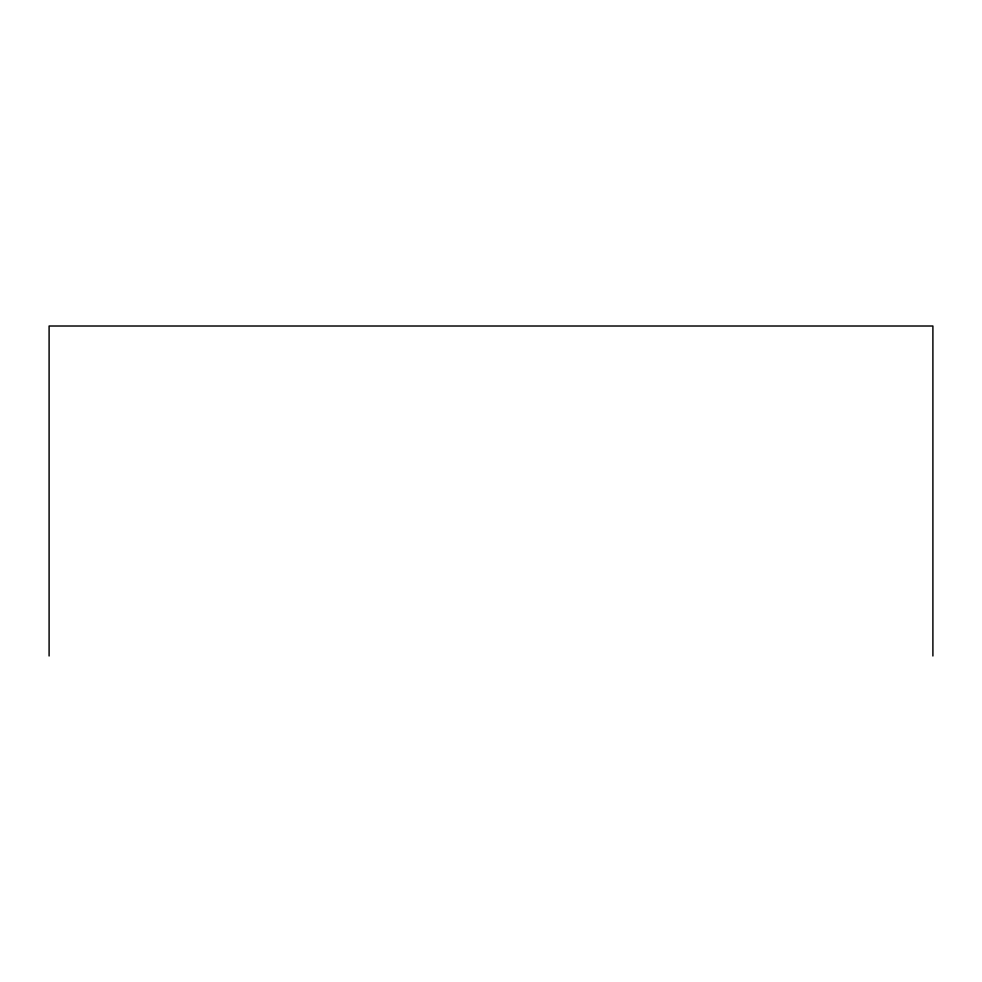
<?xml version="1.0" encoding="UTF-8"?>
<svg xmlns="http://www.w3.org/2000/svg" width="982" height="982" viewBox="0 0 982 982"><rect width="100%" height="100%" fill="white"/><g stroke="black" fill="none" stroke-linecap="round" stroke-linejoin="round"><path stroke-width="1.47" d="M932.9 655.988L932.9 326.012L49.1 326.012L49.1 655.988"/></g></svg>
